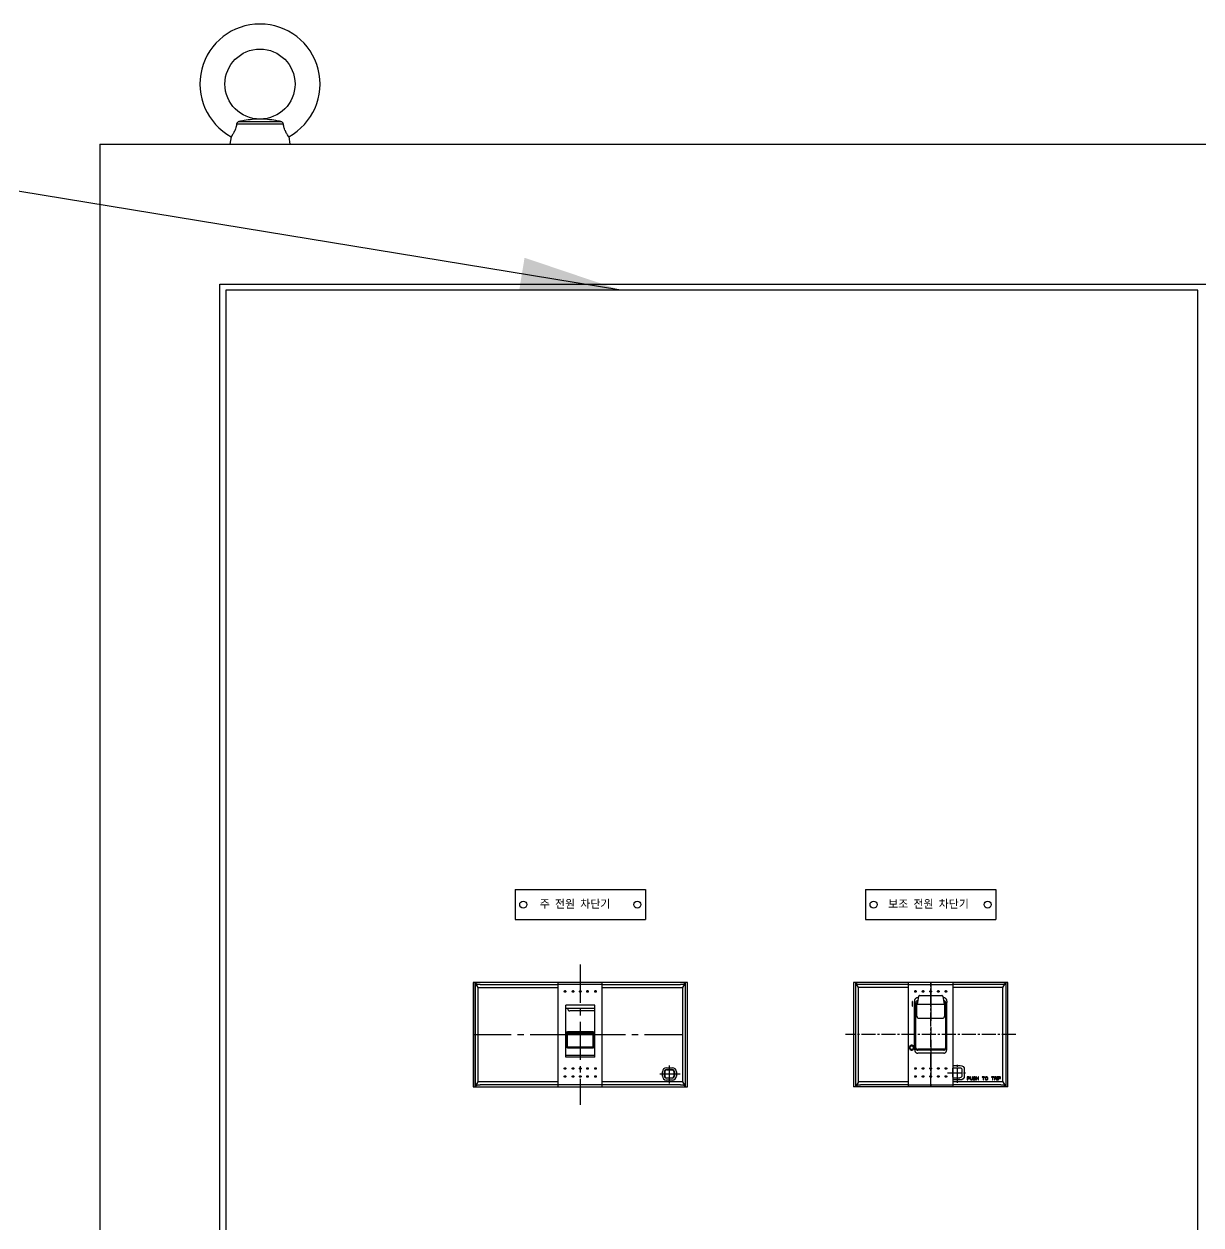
# Model space of a CAD drawing. Header units: millimetres. Extents: x 0 to 37514, y 0 to 8910.
# Drawn here: x 20018 to 20606, y 3319 to 3919 of the extents above; entities that cross this region are included whole.
import ezdxf

# ---------------------------------------------------------------- set-up
doc = ezdxf.new("R2010")
doc.units = ezdxf.units.MM
doc.linetypes.add('CENTER1', pattern=[10, 7, -1, 1, -1])
doc.linetypes.add('CENTER2', pattern=[28.575, 19.05, -3.175, 3.175, -3.175])
doc.styles.add('HAN', font='')
doc.styles.get("Standard").update_dxf_attribs({"font": 'ISOCP.SHX', "bigfont": 'WHGTXT.SHX'})
doc.styles.get('HAN').set_extended_font_data('GulimChe')
doc.dimstyles.new('PS-20', dxfattribs={"dimscale": 20, "dimtxt": 3.2, "dimasz": 2.5, "dimexe": 2, "dimexo": 2.5, "dimgap": 2, "dimtad": 1, "dimtoh": 1, "dimrnd": 0.05, "dimzin": 12, "dimdsep": 46, "dimtxsty": 'Standard', "dimcen": 0, "dimclrt": 2, "dimazin": 3, "dimtfac": 1, "dimtofl": 0, "dimtmove": 0, "dimatfit": 3, "dimfxl": 0, "dimtolj": 1, "dimtzin": 0, "dimarcsym": 0})

# ---------------------------------------------------------------- blocks, each defined once
blk = doc.blocks.new('*D199')
at = {"color": 0, "lineweight": -2}
for p, q in [((20006.11, 3859), (19957.08, 3859)), ((19997.08, 1799), (19997.08, 3809)), ((20006.11, 1749), (19957.08, 1749))]:
    blk.add_line(p, q, dxfattribs=at)
at = {"color": 0}
for points in [[(19988.75, 3809), (20005.41, 3809), (19997.08, 3859)], [(19988.75, 1799), (20005.41, 1799), (19997.08, 1749)]]:
    blk.add_solid(points, dxfattribs=at)
at = {"layer": 'Defpoints', "color": 0}
for p in [(19997.08, 3859), (20056.11, 3859), (20056.11, 1749)]:
    blk.add_point(p, dxfattribs=at)
at = {"color": 2, "insert": (19925.07, 2801.84), "char_height": 64, "attachment_point": 5, "rotation": 90}
blk.add_mtext('\\A1;2110', dxfattribs=at)
blk = doc.blocks.new('A$C0CA22251')
at = {"color": 3}
for p, q in [((-37.5, 26), (-37.5, -26)), ((-36, 23.5), (-37.43, 25.72)), ((-35, 25), (-11, 25)), ((-11, 26), (-11, -26)), ((11, 25), (-11, 25)), ((11, -26), (11, 26)), ((11, 25), (35, 25)), ((36, 23.5), (37.43, 25.72)), ((37.5, 26), (37.5, -26)), ((-36, 23.5), (-11, 23.5)), ((-36, -23.5), (-36, 23.5)), ((-6.04, 19.14), (-6.78, 15.28)), ((-6.5, 18.6), (-6.15, 18.6)), ((5.54, 19.57), (-5.54, 19.57)), ((6.04, 19.14), (6.78, 15.28)), ((6.15, 18.6), (6.5, 18.6)), ((11, 23.5), (36, 23.5)), ((36, -23.5), (36, 23.5)), ((-8, -6.79), (-8, 16.07)), ((-7.5, -6.71), (-7.5, 15.93)), ((6.78, 15.28), (-6.85, 15.31)), ((-6.5, 16.96), (-6.46, 16.96)), ((6.46, 16.96), (6.5, 16.96)), ((7.5, 15.93), (7.5, -6.71)), ((8, -6.79), (8, 16.07)), ((9, 16.6), (9.3, 16.6)), ((9, 14.2), (9, 16.6)), ((9.3, 14.2), (9, 14.2)), ((9.3, 16.6), (9.3, 14.2)), ((6.38, 8.24), (-6.38, 8.24)), ((8.5, -6.12), (8.55, -5.86)), ((8.55, -5.86), (8.65, -5.66)), ((8.65, -5.66), (8.85, -5.45)), ((8.85, -5.91), (8.8, -6.12)), ((8.85, -5.45), (9.05, -5.35)), ((8.95, -5.76), (8.85, -5.91)), ((9.1, -5.66), (8.95, -5.76)), ((9.05, -5.35), (9.3, -5.3)), ((9.3, -5.61), (9.1, -5.66)), ((9.3, -5.3), (9.7, -5.3)), ((9.7, -5.61), (9.3, -5.61)), ((9.7, -5.3), (9.95, -5.35)), ((9.9, -5.66), (9.7, -5.61)), ((10.05, -5.76), (9.9, -5.66)), ((9.95, -5.35), (10.15, -5.45)), ((10.15, -5.91), (10.05, -5.76)), ((10.15, -5.45), (10.35, -5.66)), ((10.2, -6.12), (10.15, -5.91)), ((10.35, -5.66), (10.45, -5.86)), ((10.45, -5.86), (10.5, -6.12)), ((-6.5, -7.32), (6.5, -7.32)), ((-6.5, -7.72), (6.5, -7.72)), ((-6.5, -9.3), (6.5, -9.3)), ((8.5, -6.88), (8.5, -6.12)), ((8.55, -7.14), (8.5, -6.88)), ((8.65, -7.34), (8.55, -7.14)), ((8.85, -7.55), (8.65, -7.34)), ((8.8, -6.12), (8.8, -6.88)), ((8.8, -6.88), (8.85, -7.09)), ((8.85, -7.09), (8.95, -7.24)), ((9.05, -7.65), (8.85, -7.55)), ((8.95, -7.24), (9.1, -7.34)), ((9.3, -7.7), (9.05, -7.65)), ((9.1, -7.34), (9.3, -7.39)), ((9.3, -7.39), (9.7, -7.39)), ((9.7, -7.7), (9.3, -7.7)), ((9.7, -7.39), (9.9, -7.34)), ((9.95, -7.65), (9.7, -7.7)), ((9.9, -7.34), (10.05, -7.24)), ((10.15, -7.55), (9.95, -7.65)), ((10.05, -7.24), (10.15, -7.09)), ((10.15, -7.09), (10.2, -6.88)), ((10.35, -7.34), (10.15, -7.55)), ((10.2, -6.88), (10.2, -6.12)), ((10.45, -7.14), (10.35, -7.34)), ((10.5, -6.88), (10.45, -7.14)), ((10.5, -6.12), (10.5, -6.88)), ((-16.8, -17.35), (-16.8, -20.65)), ((-15.6, -17.5), (-15.6, -20.5)), ((-11, -15.35), (-14.8, -15.35)), ((-11.4, -16.5), (-14.6, -16.5)), ((-11.1, -21.2), (-11.1, -16.8)), ((-36, -23.5), (-37.43, -25.72)), ((-36, -23.5), (-11, -23.5)), ((-34.93, -21.46), (-34.9, -21.36)), ((-34.93, -21.59), (-34.93, -21.46)), ((-34.9, -21.69), (-34.93, -21.59)), ((-34.9, -21.36), (-34.8, -21.23)), ((-34.8, -21.83), (-34.9, -21.69)), ((-34.8, -21.23), (-34.67, -21.13)), ((-34.67, -21.92), (-34.8, -21.83)), ((-34.7, -21.36), (-34.74, -21.46)), ((-34.74, -21.46), (-34.74, -21.56)), ((-34.74, -21.56), (-34.7, -21.66)), ((-34.64, -21.3), (-34.7, -21.36)), ((-34.7, -21.66), (-34.64, -21.73)), ((-34.67, -21.13), (-34.51, -21.1)), ((-34.51, -21.96), (-34.67, -21.92)), ((-34.54, -21.26), (-34.64, -21.3)), ((-34.64, -21.73), (-34.54, -21.76)), ((-33.93, -21.26), (-34.54, -21.26)), ((-34.54, -21.76), (-33.93, -21.76)), ((-34.51, -21.1), (-33.74, -21.1)), ((-33.93, -21.96), (-34.51, -21.96)), ((-33.93, -21.76), (-33.93, -21.26)), ((-33.93, -22.65), (-33.93, -21.96)), ((-33.74, -22.65), (-33.93, -22.65)), ((-33.74, -21.1), (-33.74, -22.65)), ((-33.48, -21.1), (-33.28, -21.1)), ((-33.48, -22.65), (-33.48, -21.1)), ((-33.28, -22.65), (-33.48, -22.65)), ((-33.28, -21.1), (-33.28, -22.65)), ((-33.03, -22.65), (-32.73, -21.89)), ((-32.8, -22.65), (-33.03, -22.65)), ((-32.99, -21.46), (-32.96, -21.36)), ((-32.99, -21.59), (-32.99, -21.46)), ((-32.96, -21.69), (-32.99, -21.59)), ((-32.96, -21.36), (-32.86, -21.23)), ((-32.86, -21.83), (-32.96, -21.69)), ((-32.86, -21.23), (-32.73, -21.13)), ((-32.73, -21.89), (-32.86, -21.83)), ((-32.77, -21.36), (-32.8, -21.46)), ((-32.8, -21.46), (-32.8, -21.56)), ((-32.8, -21.56), (-32.77, -21.66)), ((-32.54, -21.96), (-32.8, -22.65)), ((-32.7, -21.3), (-32.77, -21.36)), ((-32.77, -21.66), (-32.7, -21.73)), ((-32.73, -21.13), (-32.57, -21.1)), ((-32.61, -21.26), (-32.7, -21.3)), ((-32.7, -21.73), (-32.61, -21.76)), ((-31.99, -21.26), (-32.61, -21.26)), ((-32.61, -21.76), (-31.99, -21.76)), ((-32.57, -21.1), (-31.8, -21.1)), ((-31.99, -21.96), (-32.54, -21.96)), ((-31.99, -21.76), (-31.99, -21.26)), ((-31.99, -22.65), (-31.99, -21.96)), ((-31.8, -22.65), (-31.99, -22.65)), ((-31.8, -21.1), (-31.8, -22.65)), ((-31.54, -21.1), (-30.31, -21.1)), ((-31.54, -21.26), (-31.54, -21.1)), ((-31.02, -21.26), (-31.54, -21.26)), ((-31.02, -22.65), (-31.02, -21.26)), ((-30.83, -22.65), (-31.02, -22.65)), ((-30.31, -21.26), (-30.83, -21.26)), ((-30.83, -21.26), (-30.83, -22.65)), ((-30.31, -21.1), (-30.31, -21.26)), ((-28.5, -21.63), (-28.47, -21.46)), ((-28.5, -22.12), (-28.5, -21.63)), ((-28.47, -22.29), (-28.5, -22.12)), ((-28.47, -21.46), (-28.41, -21.33)), ((-28.41, -22.42), (-28.47, -22.29)), ((-28.41, -21.33), (-28.28, -21.2)), ((-28.28, -22.55), (-28.41, -22.42)), ((-28.28, -21.5), (-28.31, -21.63)), ((-28.31, -21.63), (-28.31, -22.12)), ((-28.31, -22.12), (-28.28, -22.25)), ((-28.28, -21.2), (-28.15, -21.13)), ((-28.21, -21.4), (-28.28, -21.5)), ((-28.28, -22.25), (-28.21, -22.35)), ((-28.15, -22.62), (-28.28, -22.55)), ((-28.12, -21.33), (-28.21, -21.4)), ((-28.21, -22.35), (-28.12, -22.42)), ((-28.15, -21.13), (-27.99, -21.1)), ((-27.99, -22.65), (-28.15, -22.62)), ((-27.99, -21.3), (-28.12, -21.33)), ((-28.12, -22.42), (-27.99, -22.45)), ((-27.99, -21.1), (-27.73, -21.1)), ((-27.73, -21.3), (-27.99, -21.3)), ((-27.99, -22.45), (-27.73, -22.45)), ((-27.73, -22.65), (-27.99, -22.65)), ((-27.73, -21.1), (-27.57, -21.13)), ((-27.6, -21.33), (-27.73, -21.3)), ((-27.73, -22.45), (-27.6, -22.42)), ((-27.57, -22.62), (-27.73, -22.65)), ((-27.5, -21.4), (-27.6, -21.33)), ((-27.6, -22.42), (-27.5, -22.35)), ((-27.57, -21.13), (-27.44, -21.2)), ((-27.44, -22.55), (-27.57, -22.62)), ((-27.44, -21.5), (-27.5, -21.4)), ((-27.5, -22.35), (-27.44, -22.25)), ((-27.44, -21.2), (-27.31, -21.33)), ((-27.41, -21.63), (-27.44, -21.5)), ((-27.44, -22.25), (-27.41, -22.12)), ((-27.31, -22.42), (-27.44, -22.55)), ((-27.41, -22.12), (-27.41, -21.63)), ((-27.31, -21.33), (-27.24, -21.46)), ((-27.24, -22.29), (-27.31, -22.42)), ((-27.24, -21.46), (-27.21, -21.63)), ((-27.21, -22.12), (-27.24, -22.29)), ((-27.21, -21.63), (-27.21, -22.12)), ((-26.95, -21.1), (-25.73, -21.1)), ((-26.95, -21.26), (-26.95, -21.1)), ((-26.44, -21.26), (-26.95, -21.26)), ((-26.44, -22.65), (-26.44, -21.26)), ((-26.24, -22.65), (-26.44, -22.65)), ((-25.73, -21.26), (-26.24, -21.26)), ((-26.24, -21.26), (-26.24, -22.65)), ((-25.73, -21.1), (-25.73, -21.26)), ((-23.92, -21.1), (-23.73, -21.1)), ((-23.92, -22.65), (-23.92, -21.1)), ((-23.73, -22.65), (-23.92, -22.65)), ((-23.73, -21.1), (-23.73, -21.73)), ((-23.73, -21.73), (-22.82, -21.73)), ((-22.82, -21.92), (-23.73, -21.92)), ((-23.73, -21.92), (-23.73, -22.65)), ((-22.82, -21.1), (-22.63, -21.1)), ((-22.82, -21.73), (-22.82, -21.1)), ((-22.82, -22.65), (-22.82, -21.92)), ((-22.63, -22.65), (-22.82, -22.65)), ((-22.63, -21.1), (-22.63, -22.65)), ((-22.37, -22.12), (-22.3, -21.99)), ((-22.37, -22.29), (-22.37, -22.12)), ((-22.3, -22.42), (-22.37, -22.29)), ((-22.3, -21.99), (-22.18, -21.86)), ((-22.18, -22.55), (-22.3, -22.42)), ((-22.27, -21.46), (-22.24, -21.36)), ((-22.08, -21.46), (-22.27, -21.46)), ((-22.24, -21.36), (-22.14, -21.23)), ((-22.18, -21.86), (-22.05, -21.79)), ((-22.11, -22.06), (-22.18, -22.16)), ((-22.18, -22.16), (-22.18, -22.25)), ((-22.18, -22.25), (-22.11, -22.35)), ((-22.05, -22.62), (-22.18, -22.55)), ((-22.14, -21.23), (-22.01, -21.13)), ((-22.01, -21.99), (-22.11, -22.06)), ((-22.11, -22.35), (-22.01, -22.42)), ((-22.05, -21.4), (-22.08, -21.46)), ((-21.98, -21.33), (-22.05, -21.4)), ((-22.05, -21.79), (-21.88, -21.76)), ((-21.88, -22.65), (-22.05, -22.62)), ((-22.01, -21.13), (-21.85, -21.1)), ((-21.88, -21.96), (-22.01, -21.99)), ((-22.01, -22.42), (-21.88, -22.45)), ((-21.88, -21.3), (-21.98, -21.33)), ((-21.69, -21.3), (-21.88, -21.3)), ((-21.88, -21.76), (-21.69, -21.76)), ((-21.69, -21.96), (-21.88, -21.96)), ((-21.88, -22.45), (-21.63, -22.45)), ((-21.63, -22.65), (-21.88, -22.65)), ((-21.85, -21.1), (-21.69, -21.1)), ((-21.69, -21.1), (-21.56, -21.13)), ((-21.59, -21.33), (-21.69, -21.3)), ((-21.69, -21.76), (-21.59, -21.73)), ((-21.56, -21.92), (-21.69, -21.96)), ((-21.63, -22.45), (-21.5, -22.42)), ((-21.46, -22.62), (-21.63, -22.65)), ((-21.5, -21.4), (-21.59, -21.33)), ((-21.59, -21.73), (-21.5, -21.66)), ((-21.56, -21.13), (-21.43, -21.2)), ((-21.43, -21.86), (-21.56, -21.92)), ((-21.46, -21.5), (-21.5, -21.4)), ((-21.5, -21.66), (-21.46, -21.56)), ((-21.5, -22.42), (-21.4, -22.32)), ((-21.46, -21.56), (-21.46, -21.5)), ((-21.3, -22.52), (-21.46, -22.62)), ((-21.43, -21.2), (-21.3, -21.33)), ((-21.3, -21.73), (-21.43, -21.86)), ((-21.4, -22.32), (-21.37, -22.22)), ((-21.37, -22.22), (-21.17, -22.22)), ((-21.3, -21.33), (-21.27, -21.46)), ((-21.27, -21.59), (-21.3, -21.73)), ((-21.21, -22.35), (-21.3, -22.52)), ((-21.27, -21.46), (-21.27, -21.59)), ((-21.17, -22.22), (-21.21, -22.35)), ((-20.92, -22.12), (-20.92, -21.1)), ((-20.92, -21.1), (-20.72, -21.1)), ((-20.88, -22.29), (-20.92, -22.12)), ((-20.82, -22.42), (-20.88, -22.29)), ((-20.69, -22.55), (-20.82, -22.42)), ((-20.72, -21.1), (-20.72, -22.12)), ((-20.72, -22.12), (-20.69, -22.25)), ((-20.69, -22.25), (-20.62, -22.35)), ((-20.56, -22.62), (-20.69, -22.55)), ((-20.62, -22.35), (-20.53, -22.42)), ((-20.4, -22.65), (-20.56, -22.62)), ((-20.53, -22.42), (-20.4, -22.45)), ((-20.4, -22.45), (-20.27, -22.45)), ((-20.27, -22.65), (-20.4, -22.65)), ((-20.27, -22.45), (-20.14, -22.42)), ((-20.11, -22.62), (-20.27, -22.65)), ((-20.14, -22.42), (-20.04, -22.35)), ((-19.98, -22.55), (-20.11, -22.62)), ((-20.04, -22.35), (-19.98, -22.25)), ((-19.98, -22.25), (-19.95, -22.12)), ((-19.85, -22.42), (-19.98, -22.55)), ((-19.95, -22.12), (-19.95, -21.1)), ((-19.95, -21.1), (-19.75, -21.1)), ((-19.79, -22.29), (-19.85, -22.42)), ((-19.75, -22.12), (-19.79, -22.29)), ((-19.75, -21.1), (-19.75, -22.12)), ((-19.49, -21.46), (-19.46, -21.36)), ((-19.49, -21.59), (-19.49, -21.46)), ((-19.46, -21.69), (-19.49, -21.59)), ((-19.46, -21.36), (-19.37, -21.23)), ((-19.37, -21.83), (-19.46, -21.69)), ((-19.37, -21.23), (-19.24, -21.13)), ((-19.24, -21.92), (-19.37, -21.83)), ((-19.27, -21.36), (-19.3, -21.46)), ((-19.3, -21.46), (-19.3, -21.56)), ((-19.3, -21.56), (-19.27, -21.66)), ((-19.2, -21.3), (-19.27, -21.36)), ((-19.27, -21.66), (-19.2, -21.73)), ((-19.24, -21.13), (-19.07, -21.1)), ((-19.07, -21.96), (-19.24, -21.92)), ((-19.11, -21.26), (-19.2, -21.3)), ((-19.2, -21.73), (-19.11, -21.76)), ((-18.49, -21.26), (-19.11, -21.26)), ((-19.11, -21.76), (-18.49, -21.76)), ((-19.07, -21.1), (-18.3, -21.1)), ((-18.49, -21.96), (-19.07, -21.96)), ((-18.49, -21.76), (-18.49, -21.26)), ((-18.49, -22.65), (-18.49, -21.96)), ((-18.3, -22.65), (-18.49, -22.65)), ((-18.3, -21.1), (-18.3, -22.65)), ((-14.8, -22.65), (-11, -22.65)), ((-11.4, -21.5), (-14.6, -21.5)), ((11.2, -23.5), (36, -23.5)), ((36, -23.5), (37.43, -25.72)), ((-35, -25), (-11, -25)), ((11, -25), (-11, -25)), ((11.2, -25), (35, -25))]:
    blk.add_line(p, q, dxfattribs=at)
at = {"color": 1, "linetype": 'CENTER1'}
for p, q in [((0, -26), (0, 26)), ((-42.5, 0), (42.5, 0)), ((-13.35, -24), (-13.35, -14)), ((-8.35, -19), (-18.35, -19))]:
    blk.add_line(p, q, dxfattribs=at)
at = {"color": 1, "linetype": 'CENTER2'}
blk.add_line((0, 26), (0, -26), dxfattribs=at)
at = {"color": 3}
for points in [[(-6.04, 19.14), (-6.04, 19.16), (-6.03, 19.18), (-6.03, 19.21), (-6.02, 19.24), (-6, 19.27), (-5.99, 19.3), (-5.97, 19.33), (-5.95, 19.36), (-5.93, 19.39), (-5.9, 19.42), (-5.87, 19.44), (-5.84, 19.47), (-5.81, 19.49), (-5.77, 19.51), (-5.74, 19.53), (-5.7, 19.54), (-5.65, 19.56), (-5.61, 19.56), (-5.57, 19.57), (-5.54, 19.57)], [(5.54, 19.57), (5.58, 19.57), (5.62, 19.56), (5.66, 19.55), (5.7, 19.54), (5.73, 19.53), (5.77, 19.52), (5.8, 19.5), (5.83, 19.48), (5.86, 19.46), (5.89, 19.43), (5.91, 19.41), (5.93, 19.38), (5.95, 19.36), (5.97, 19.33), (5.99, 19.3), (6, 19.28), (6.01, 19.25), (6.02, 19.22), (6.03, 19.2), (6.03, 19.18), (6.04, 19.16), (6.04, 19.14)]]:
    blk.add_lwpolyline(points, dxfattribs=at)
for centre, radius, start, end in [((-14.8, -17.35), 2, 90, 180), ((-14.6, -17.5), 1, 90, 180), ((-11.4, -16.8), 0.3, 0, 90), ((-14.8, -20.65), 2, 180, 270), ((-14.6, -20.5), 1, 180, 270), ((-11.4, -21.2), 0.3, 270, 0)]:
    blk.add_arc(centre, radius, start, end, dxfattribs=at)
for points, start_tangent, end_tangent in [([(-37.43, 25.72), (-37.23, 25.52), (-36.93, 25.34), (-36.53, 25.2), (-36.06, 25.09), (-35.53, 25.02), (-35, 25)], (0.542005, -0.840375), (1, 0)), ([(35, 25), (35.53, 25.02), (36.06, 25.09), (36.53, 25.2), (36.93, 25.34), (37.23, 25.52), (37.43, 25.72)], (1, 0), (0.542005, 0.840375)), ([(-7.6, 22), (-7.77, 21.96), (-7.91, 21.85), (-7.99, 21.69), (-7.99, 21.51), (-7.91, 21.35), (-7.77, 21.24), (-7.6, 21.2)], (-1, 0), (1, 0)), ([(-6.5, 18.6), (-6.86, 18.54), (-7.17, 18.39), (-7.43, 18.18), (-7.63, 17.94), (-7.78, 17.67), (-7.88, 17.39), (-7.95, 17.12), (-7.98, 16.86), (-8, 16.59), (-8, 16.33), (-8, 16.07)], (-1, 0), (0, -1)), ([(-7.6, 21.2), (-7.43, 21.24), (-7.29, 21.35), (-7.21, 21.51), (-7.21, 21.69), (-7.29, 21.85), (-7.43, 21.96), (-7.6, 22)], (1, 0), (-1, 0)), ([(-3.8, 22), (-3.97, 21.96), (-4.11, 21.85), (-4.19, 21.69), (-4.19, 21.51), (-4.11, 21.35), (-3.97, 21.24), (-3.8, 21.2)], (-1, 0), (1, 0)), ([(-3.8, 21.2), (-3.63, 21.24), (-3.49, 21.35), (-3.41, 21.51), (-3.41, 21.69), (-3.49, 21.85), (-3.63, 21.96), (-3.8, 22)], (1, 0), (-1, 0)), ([(0, 22), (-0.17, 21.96), (-0.31, 21.85), (-0.39, 21.69), (-0.39, 21.51), (-0.31, 21.35), (-0.17, 21.24), (0, 21.2)], (-1, 0), (1, 0)), ([(0, 21.2), (0.17, 21.24), (0.31, 21.35), (0.39, 21.51), (0.39, 21.69), (0.31, 21.85), (0.17, 21.96), (0, 22)], (1, 0), (-1, 0)), ([(3.8, 22), (3.63, 21.96), (3.49, 21.85), (3.41, 21.69), (3.41, 21.51), (3.49, 21.35), (3.63, 21.24), (3.8, 21.2)], (-1, 0), (1, 0)), ([(3.8, 21.2), (3.97, 21.24), (4.11, 21.35), (4.19, 21.51), (4.19, 21.69), (4.11, 21.85), (3.97, 21.96), (3.8, 22)], (1, 0), (-1, 0)), ([(8, 16.07), (8, 16.33), (8, 16.6), (7.98, 16.86), (7.95, 17.13), (7.88, 17.4), (7.78, 17.67), (7.63, 17.93), (7.44, 18.18), (7.18, 18.39), (6.87, 18.54), (6.5, 18.6)], (0, 1), (-1, 0)), ([(7.6, 22), (7.43, 21.96), (7.29, 21.85), (7.21, 21.69), (7.21, 21.51), (7.29, 21.35), (7.43, 21.24), (7.6, 21.2)], (-1, 0), (1, 0)), ([(7.6, 21.2), (7.77, 21.24), (7.91, 21.35), (7.99, 21.51), (7.99, 21.69), (7.91, 21.85), (7.77, 21.96), (7.6, 22)], (1, 0), (-1, 0)), ([(-7.5, 15.93), (-7.5, 15.99), (-7.49, 16.05)], (0, 1), (0.121431, 0.9926)), ([(-7.5, 14.96), (-7.45, 15.25), (-7.31, 15.51), (-7.09, 15.71), (-6.81, 15.84), (-6.66, 15.87)], (0, 1), (0.988486, 0.151312)), ([(-7.49, 16.05), (-7.41, 16.33), (-7.26, 16.59), (-7.04, 16.79), (-6.78, 16.92), (-6.5, 16.96)], (0.121483, 0.992594), (1, -0.000002)), ([(-6.84, 15.43), (-6.85, 15.31)], (-0.112652, -0.993635), (0.005405, -0.999985)), ([(-6.85, 15.31), (-6.84, 13.41), (-6.84, 11.46), (-6.85, 9.49)], (0.005382, -0.999986), (-0.005061, -0.999987)), ([(-6.77, 15.75), (-6.8, 15.65), (-6.84, 15.49), (-6.84, 15.43)], (-0.338319, -0.941031), (-0.112652, -0.993635)), ([(-6.72, 15.86), (-6.75, 15.8), (-6.77, 15.75)], (-0.394621, -0.918844), (-0.338319, -0.941031)), ([(6.5, 16.96), (6.78, 16.92), (7.04, 16.79), (7.26, 16.59), (7.41, 16.34), (7.49, 16.05)], (1, 0), (0.121416, -0.992602)), ([(6.66, 15.87), (6.81, 15.84), (7.09, 15.71), (7.31, 15.51), (7.45, 15.25), (7.5, 14.96)], (0.988486, -0.151312), (0, -1)), ([(6.77, 15.75), (6.72, 15.86)], (-0.335494, 0.942042), (-0.394731, 0.918797)), ([(6.85, 15.31), (6.83, 15.52), (6.77, 15.75)], (0.005405, 0.999985), (-0.335494, 0.942042)), ([(6.85, 9.49), (6.84, 11.46), (6.84, 13.41), (6.85, 15.31)], (-0.005061, 0.999987), (0.005382, 0.999986)), ([(7.49, 16.05), (7.5, 15.99), (7.5, 15.93)], (0.121364, -0.992608), (0, -1)), ([(-6.85, 9.49), (-6.84, 9.29), (-6.8, 9.12), (-6.75, 8.96), (-6.69, 8.82), (-6.62, 8.67), (-6.55, 8.52), (-6.47, 8.38), (-6.38, 8.24)], (-0.005086, -0.999987), (0.508293, -0.861184)), ([(6.38, 8.24), (6.47, 8.39), (6.55, 8.53), (6.63, 8.68), (6.7, 8.83), (6.76, 8.98), (6.81, 9.15), (6.84, 9.31), (6.85, 9.49)], (0.508289, 0.861186), (-0.005086, 0.999987)), ([(-6.5, -9.3), (-6.91, -9.23), (-7.25, -9.06), (-7.52, -8.82), (-7.72, -8.55), (-7.86, -8.25), (-7.95, -7.95), (-7.99, -7.66), (-8.01, -7.37), (-8, -7.08), (-8, -6.79)], (-1, 0), (0, 1)), ([(-7.5, -6.8), (-7.5, -6.75), (-7.5, -6.71)], (-0.090138, 0.995929), (0, 1)), ([(-6.5, -7.72), (-6.79, -7.68), (-7.06, -7.55), (-7.28, -7.34), (-7.43, -7.08), (-7.5, -6.8)], (-1, 0), (-0.090134, 0.99593)), ([(-6.5, -7.32), (-6.81, -7.28), (-7.09, -7.14), (-7.31, -6.93), (-7.45, -6.66), (-7.49, -6.46)], (-1, 0), (-0.108531, 0.994093)), ([(8, -6.79), (8, -7.08), (8.01, -7.36), (7.99, -7.65), (7.95, -7.95), (7.86, -8.24), (7.72, -8.54), (7.52, -8.82), (7.25, -9.06), (6.91, -9.23), (6.5, -9.3)], (0, -1), (-1, 0)), ([(7.5, -6.8), (7.43, -7.08), (7.28, -7.34), (7.06, -7.55), (6.79, -7.68), (6.5, -7.72)], (-0.090129, -0.99593), (-1, 0)), ([(7.37, -6.84), (7.31, -6.93), (7.09, -7.14), (6.81, -7.28), (6.5, -7.32)], (-0.514025, -0.857775), (-1, 0)), ([(7.5, -6.35), (7.45, -6.66), (7.37, -6.84)], (0, -1), (-0.514025, -0.857775)), ([(7.5, -6.71), (7.5, -6.75), (7.5, -6.8)], (0, -1), (-0.090134, -0.99593)), ([(-7.6, -16.5), (-7.77, -16.54), (-7.91, -16.65), (-7.99, -16.81), (-7.99, -16.99), (-7.91, -17.15), (-7.77, -17.26), (-7.6, -17.3)], (-1, 0), (1, 0)), ([(-7.6, -17.3), (-7.43, -17.26), (-7.29, -17.15), (-7.21, -16.99), (-7.21, -16.81), (-7.29, -16.65), (-7.43, -16.54), (-7.6, -16.5)], (1, 0), (-1, 0)), ([(-3.8, -16.5), (-3.97, -16.54), (-4.11, -16.65), (-4.19, -16.81), (-4.19, -16.99), (-4.11, -17.15), (-3.97, -17.26), (-3.8, -17.3)], (-1, 0), (1, 0)), ([(-3.8, -17.3), (-3.63, -17.26), (-3.49, -17.15), (-3.41, -16.99), (-3.41, -16.81), (-3.49, -16.65), (-3.63, -16.54), (-3.8, -16.5)], (1, 0), (-1, 0)), ([(0, -16.5), (-0.17, -16.54), (-0.31, -16.65), (-0.39, -16.81), (-0.39, -16.99), (-0.31, -17.15), (-0.17, -17.26), (0, -17.3)], (-1, 0), (1, 0)), ([(0, -17.3), (0.17, -17.26), (0.31, -17.15), (0.39, -16.99), (0.39, -16.81), (0.31, -16.65), (0.17, -16.54), (0, -16.5)], (1, 0), (-1, 0)), ([(3.8, -16.5), (3.63, -16.54), (3.49, -16.65), (3.41, -16.81), (3.41, -16.99), (3.49, -17.15), (3.63, -17.26), (3.8, -17.3)], (-1, 0), (1, 0)), ([(3.8, -17.3), (3.97, -17.26), (4.11, -17.15), (4.19, -16.99), (4.19, -16.81), (4.11, -16.65), (3.97, -16.54), (3.8, -16.5)], (1, 0), (-1, 0)), ([(7.6, -16.5), (7.43, -16.54), (7.29, -16.65), (7.21, -16.81), (7.21, -16.99), (7.29, -17.15), (7.43, -17.26), (7.6, -17.3)], (-1, 0), (1, 0)), ([(7.6, -17.3), (7.77, -17.26), (7.91, -17.15), (7.99, -16.99), (7.99, -16.81), (7.91, -16.65), (7.77, -16.54), (7.6, -16.5)], (1, 0), (-1, 0)), ([(-7.6, -20.5), (-7.77, -20.54), (-7.91, -20.65), (-7.99, -20.81), (-7.99, -20.99), (-7.91, -21.15), (-7.77, -21.26), (-7.6, -21.3)], (-1, 0), (1, 0)), ([(-7.6, -21.3), (-7.43, -21.26), (-7.29, -21.15), (-7.21, -20.99), (-7.21, -20.81), (-7.29, -20.65), (-7.43, -20.54), (-7.6, -20.5)], (1, 0), (-1, 0)), ([(-3.8, -20.5), (-3.97, -20.54), (-4.11, -20.65), (-4.19, -20.81), (-4.19, -20.99), (-4.11, -21.15), (-3.97, -21.26), (-3.8, -21.3)], (-1, 0), (1, 0)), ([(-3.8, -21.3), (-3.63, -21.26), (-3.49, -21.15), (-3.41, -20.99), (-3.41, -20.81), (-3.49, -20.65), (-3.63, -20.54), (-3.8, -20.5)], (1, 0), (-1, 0)), ([(0, -20.5), (-0.17, -20.54), (-0.31, -20.65), (-0.39, -20.81), (-0.39, -20.99), (-0.31, -21.15), (-0.17, -21.26), (0, -21.3)], (-1, 0), (1, 0)), ([(0, -21.3), (0.17, -21.26), (0.31, -21.15), (0.39, -20.99), (0.39, -20.81), (0.31, -20.65), (0.17, -20.54), (0, -20.5)], (1, 0), (-1, 0)), ([(3.8, -20.5), (3.63, -20.54), (3.49, -20.65), (3.41, -20.81), (3.41, -20.99), (3.49, -21.15), (3.63, -21.26), (3.8, -21.3)], (-1, 0), (1, 0)), ([(3.8, -21.3), (3.97, -21.26), (4.11, -21.15), (4.19, -20.99), (4.19, -20.81), (4.11, -20.65), (3.97, -20.54), (3.8, -20.5)], (1, 0), (-1, 0)), ([(7.6, -20.5), (7.43, -20.54), (7.29, -20.65), (7.21, -20.81), (7.21, -20.99), (7.29, -21.15), (7.43, -21.26), (7.6, -21.3)], (-1, 0), (1, 0)), ([(7.6, -21.3), (7.77, -21.26), (7.91, -21.15), (7.99, -20.99), (7.99, -20.81), (7.91, -20.65), (7.77, -20.54), (7.6, -20.5)], (1, 0), (-1, 0)), ([(-35, -25), (-35.53, -25.02), (-36.06, -25.09), (-36.53, -25.2), (-36.93, -25.34), (-37.23, -25.52), (-37.43, -25.72)], (-1, 0), (-0.542005, -0.840375)), ([(37.43, -25.72), (37.23, -25.52), (36.93, -25.34), (36.53, -25.2), (36.06, -25.09), (35.53, -25.02), (35, -25)], (-0.542005, 0.840375), (-1, 0))]:
    blk.add_spline(points, degree=3, dxfattribs=dict(at, start_tangent=start_tangent, end_tangent=end_tangent))
blk = doc.blocks.new('etmnrbfdsaz')
for p, q in [((66264.99, -44675.64, 0), (66329.99, -44675.64, 0)), ((66264.99, -44675.64, 0), (66264.99, -44690.64, 0)), ((66329.99, -44675.64, 0), (66329.99, -44690.64, 0)), ((66264.99, -44690.64, 0), (66329.99, -44690.64, 0))]:
    blk.add_line(p, q)
at = {"ltscale": 10}
for centre in [(66268.99, -44683.14, 0), (66325.99, -44683.14, 0)]:
    blk.add_circle(centre, 1.75, dxfattribs=at)
at = {"color": 3, "style": 'HAN'}
blk.add_text('주 전원 차단기', height=4, dxfattribs=at).set_placement((66277.25, -44684.8, 0))
blk = doc.blocks.new('4TBY')
for p, q in [((2021.43, 3396.41), (2086.43, 3396.41)), ((2021.43, 3396.41), (2021.43, 3381.41)), ((2086.43, 3396.41), (2086.43, 3381.41)), ((2021.43, 3381.41), (2086.43, 3381.41))]:
    blk.add_line(p, q)
for centre in [(2025.43, 3388.91), (2082.43, 3388.91)]:
    blk.add_circle(centre, 1.75)
at = {"color": 3, "style": 'HAN'}
blk.add_text('보조 전원 차단기', height=4, dxfattribs=at).set_placement((2032.73, 3387.24))
blk = doc.blocks.new('A$C1D9B1766')
at = {"color": 3}
for p, q in [((-1358.31, 2109.95), (-1381.69, 2109.95)), ((-1380.49, 2111.24), (-1359.51, 2111.24)), ((-1384.36, 2103.66), (-1385, 2100)), ((-1355.64, 2103.66), (-1355, 2100)), ((-1450, 2100), (-1450, 0)), ((-1450, 2100), (-150, 2100)), ((-1390, 70), (-1390, 2030)), ((-1390, 2030), (-210, 2030)), ((-901.5, 2027), (-1387, 2027)), ((-1387, 2027), (-1387, 73)), ((-901.5, 73), (-901.5, 2027)), ((-1262.5, 1629), (-1262.5, 1681)), ((-1262.43, 1629.29), (-1262.43, 1680.71)), ((-1261, 1678.5), (-1262.43, 1680.71)), ((-1221, 1629), (-1221, 1681)), ((-1199, 1629), (-1199, 1681)), ((-1157.57, 1680.71), (-1159, 1678.5)), ((-1157.57, 1680.71), (-1157.57, 1629.29)), ((-1157.5, 1629), (-1157.5, 1681)), ((-1073.5, 1681), (-1073.5, 1629)), ((-996.5, 1681), (-1073.5, 1681)), ((-996.5, 1629), (-996.5, 1681)), ((-1261, 1631.5), (-1261, 1678.5)), ((-1261, 1678.5), (-1221.2, 1678.5)), ((-1260, 1680), (-1221.2, 1680)), ((-1199, 1680), (-1221, 1680)), ((-1198.8, 1680), (-1160, 1680)), ((-1198.8, 1678.5), (-1159, 1678.5)), ((-1159, 1678.5), (-1159, 1631.5)), ((-1217.25, 1643.81), (-1217.25, 1669.7)), ((-1202.75, 1669.7), (-1217.25, 1669.7)), ((-1217.25, 1668.28), (-1202.75, 1668.28)), ((-1202.75, 1643.81), (-1202.75, 1669.7)), ((-1217.25, 1668.25), (-1202.75, 1668.25)), ((-1216.3, 1667.89), (-1216.3, 1668.25)), ((-1202.75, 1666.89), (-1215.3, 1666.89)), ((-1216.35, 1648.4), (-1216.35, 1656.47)), ((-1203.65, 1656.47), (-1216.35, 1656.47)), ((-1203.65, 1648.4), (-1203.65, 1656.47)), ((-1216.85, 1648.9), (-1216.85, 1655.46)), ((-1216.85, 1655.11), (-1203.15, 1655.11)), ((-1203.65, 1655.96), (-1216.35, 1655.96)), ((-1216.35, 1655.61), (-1203.65, 1655.61)), ((-1203.15, 1648.9), (-1203.15, 1655.46)), ((-1202.75, 1644.59), (-1217.25, 1644.59)), ((-1202.75, 1644.57), (-1217.25, 1644.57)), ((-1216.85, 1648.9), (-1203.15, 1648.9)), ((-1216.35, 1648.4), (-1203.65, 1648.4)), ((-1202.75, 1643.81), (-1217.25, 1643.81)), ((-1167, 1638.5), (-1164, 1638.5)), ((-1169, 1634.3), (-1169, 1636.5)), ((-1168, 1634.3), (-1168, 1636.5)), ((-1167.85, 1636.55), (-1167.85, 1634.25)), ((-1163.95, 1637.35), (-1167.05, 1637.35)), ((-1167.05, 1633.45), (-1163.95, 1633.45)), ((-1167, 1637.5), (-1164, 1637.5)), ((-1164, 1633.3), (-1167, 1633.3)), ((-1164, 1632.3), (-1167, 1632.3)), ((-1163.15, 1634.25), (-1163.15, 1636.55)), ((-1163, 1636.5), (-1163, 1634.3)), ((-1162, 1636.5), (-1162, 1634.3)), ((-1262.43, 1629.29), (-1261, 1631.5)), ((-1221.2, 1631.5), (-1261, 1631.5)), ((-1221.2, 1630), (-1260, 1630)), ((-1199, 1630), (-1221, 1630)), ((-1159, 1631.5), (-1198.8, 1631.5)), ((-1160, 1630), (-1198.8, 1630)), ((-1159, 1631.5), (-1157.57, 1629.29)), ((-996.5, 1629), (-1073.5, 1629))]:
    blk.add_line(p, q, dxfattribs=at)
at = {"color": 1, "linetype": 'CENTER2'}
for p, q in [((-1210, 1690), (-1210, 1620)), ((-1263.59, 1655), (-1156.41, 1655)), ((-1165.5, 1630.65), (-1165.5, 1639.62)), ((-1170.26, 1635.4), (-1160.11, 1635.4))]:
    blk.add_line(p, q, dxfattribs=at)
at = {"color": 3}
blk.add_lwpolyline([(-1156.5, 1681), (-1263.5, 1681), (-1263.5, 1629), (-1156.5, 1629)], close=True, dxfattribs=at)
blk.add_circle((-1370, 2130), 17.5, dxfattribs=at)
for centre, radius, start, end in [((-1370, 2130), 30, 298.58769, 241.41231), ((-1215.3, 1667.89), 1, 180, 270), ((-1216.35, 1648.9), 0.5, 180, 270), ((-1203.65, 1648.9), 0.5, 270, 0), ((-1167, 1636.5), 2, 90, 180), ((-1164, 1636.5), 2, 0, 90), ((-1167, 1634.3), 2, 180, 270), ((-1167, 1636.5), 1, 90, 180), ((-1167, 1634.3), 1, 180, 270), ((-1167.05, 1636.55), 0.8, 90, 180), ((-1167.05, 1634.25), 0.8, 180, 270), ((-1164, 1636.5), 1, 0, 90), ((-1164, 1634.3), 1, 270, 0), ((-1164, 1634.3), 2, 270, 0), ((-1163.95, 1636.55), 0.8, 0, 90), ((-1163.95, 1634.25), 0.8, 270, 0)]:
    blk.add_arc(centre, radius, start, end, dxfattribs=at)
for points, knots in [([(-1370, 2112.5), (-1371.19, 2112.5), (-1372.49, 2112.44), (-1375.17, 2112.18), (-1376.55, 2111.98), (-1378.67, 2111.61), (-1379.57, 2111.43), (-1380.49, 2111.24)], [0, 0, 0, 0, 0.438896, 0.438896, 0.877793, 0.877793, 1.145199, 1.145199, 1.145199, 1.145199]), ([(-1359.51, 2111.24), (-1360.43, 2111.43), (-1361.33, 2111.61), (-1363.45, 2111.98), (-1364.83, 2112.18), (-1367.51, 2112.44), (-1368.81, 2112.5), (-1370, 2112.5)], [3.824192, 3.824192, 3.824192, 3.824192, 4.091598, 4.091598, 4.530494, 4.530494, 4.96939, 4.96939, 4.96939, 4.96939]), ([(-1381.69, 2109.95), (-1381.81, 2109.16), (-1382, 2108.4), (-1382.49, 2106.99), (-1382.76, 2106.36), (-1383.33, 2105.26), (-1383.6, 2104.8), (-1384.06, 2104.08), (-1384.23, 2103.84), (-1384.34, 2103.68), (-1384.35, 2103.66), (-1384.35, 2103.66)], [0, 0, 0, 0, 0.238999, 0.238999, 0.466929, 0.466929, 0.703409, 0.703409, 0.948288, 0.948288, 1.053917, 1.053917, 1.053917, 1.053917]), ([(-1380.49, 2111.24), (-1380.55, 2111.22), (-1380.6, 2111.21), (-1380.82, 2111.14), (-1380.98, 2111.05), (-1381.24, 2110.85), (-1381.34, 2110.73), (-1381.5, 2110.51), (-1381.55, 2110.4), (-1381.64, 2110.18), (-1381.67, 2110.07), (-1381.69, 2109.95)], [0.2713929, 0.2713929, 0.2713929, 0.2713929, 0.2880812, 0.2880812, 0.3395909, 0.3395909, 0.3839359, 0.3839359, 0.4183335, 0.4183335, 0.4520189, 0.4520189, 0.4520189, 0.4520189]), ([(-1358.31, 2109.95), (-1358.33, 2110.11), (-1358.39, 2110.27), (-1358.53, 2110.56), (-1358.62, 2110.68), (-1358.83, 2110.91), (-1358.96, 2111.01), (-1359.23, 2111.16), (-1359.37, 2111.21), (-1359.51, 2111.24)], [0, 0, 0, 0, 0.050302, 0.050302, 0.0967636, 0.0967636, 0.1466768, 0.1466768, 0.1919853, 0.1919853, 0.1919853, 0.1919853]), ([(-1355.65, 2103.66), (-1355.65, 2103.66), (-1355.67, 2103.7), (-1355.83, 2103.93), (-1356.02, 2104.2), (-1356.51, 2104.99), (-1356.81, 2105.5), (-1357.39, 2106.69), (-1357.66, 2107.36), (-1358.07, 2108.69), (-1358.21, 2109.31), (-1358.31, 2109.95)], [1.053917, 1.053917, 1.053917, 1.053917, 1.19194, 1.19194, 1.435841, 1.435841, 1.680633, 1.680633, 1.91384, 1.91384, 2.107394, 2.107394, 2.107394, 2.107394])]:
    blk.add_open_spline(points, degree=3, knots=knots, dxfattribs=at)
for points, start_tangent, end_tangent in [([(-1260, 1680), (-1260.53, 1680.02), (-1261.05, 1680.09), (-1261.52, 1680.19), (-1261.92, 1680.34), (-1262.23, 1680.52), (-1262.43, 1680.71)], (-1, 0), (-0.550417, 0.83489)), ([(-1157.57, 1680.71), (-1157.77, 1680.52), (-1158.08, 1680.34), (-1158.48, 1680.19), (-1158.95, 1680.09), (-1159.47, 1680.02), (-1160, 1680)], (-0.550417, -0.83489), (-1, 0)), ([(-1218, 1676.6), (-1217.94, 1676.81), (-1217.8, 1676.95), (-1217.6, 1677), (-1217.4, 1676.95), (-1217.26, 1676.81), (-1217.2, 1676.6)], (0, 1), (0, -1)), ([(-1217.2, 1676.6), (-1217.26, 1676.39), (-1217.4, 1676.25), (-1217.6, 1676.2), (-1217.8, 1676.25), (-1217.94, 1676.39), (-1218, 1676.6)], (0, -1), (0, 1)), ([(-1214, 1676.6), (-1213.94, 1676.81), (-1213.8, 1676.95), (-1213.6, 1677), (-1213.4, 1676.95), (-1213.26, 1676.81), (-1213.2, 1676.6)], (0, 1), (0, -1)), ([(-1213.2, 1676.6), (-1213.26, 1676.39), (-1213.4, 1676.25), (-1213.6, 1676.2), (-1213.8, 1676.25), (-1213.94, 1676.39), (-1214, 1676.6)], (0, -1), (0, 1)), ([(-1210.4, 1676.6), (-1210.34, 1676.81), (-1210.2, 1676.95), (-1210, 1677), (-1209.8, 1676.95), (-1209.66, 1676.81), (-1209.6, 1676.6)], (0, 1), (0, -1)), ([(-1209.6, 1676.6), (-1209.66, 1676.39), (-1209.8, 1676.25), (-1210, 1676.2), (-1210.2, 1676.25), (-1210.34, 1676.39), (-1210.4, 1676.6)], (0, -1), (0, 1)), ([(-1206.8, 1676.6), (-1206.74, 1676.81), (-1206.6, 1676.95), (-1206.4, 1677), (-1206.2, 1676.95), (-1206.06, 1676.81), (-1206, 1676.6)], (0, 1), (0, -1)), ([(-1206, 1676.6), (-1206.06, 1676.39), (-1206.2, 1676.25), (-1206.4, 1676.2), (-1206.6, 1676.25), (-1206.74, 1676.39), (-1206.8, 1676.6)], (0, -1), (0, 1)), ([(-1202.8, 1676.6), (-1202.74, 1676.81), (-1202.6, 1676.95), (-1202.4, 1677), (-1202.2, 1676.95), (-1202.06, 1676.81), (-1202, 1676.6)], (0, 1), (0, -1)), ([(-1202, 1676.6), (-1202.06, 1676.39), (-1202.2, 1676.25), (-1202.4, 1676.2), (-1202.6, 1676.25), (-1202.74, 1676.39), (-1202.8, 1676.6)], (0, -1), (0, 1)), ([(-1217.25, 1655.91), (-1217.16, 1656.06), (-1216.94, 1656.28), (-1216.66, 1656.42), (-1216.35, 1656.47)], (0.438936, 0.898518), (1, -0.000115)), ([(-1203.65, 1656.47), (-1203.34, 1656.42), (-1203.06, 1656.28), (-1202.84, 1656.06), (-1202.75, 1655.91)], (1, 0.000156), (0.439028, -0.898473)), ([(-1216.85, 1655.46), (-1216.89, 1655.47), (-1217, 1655.48), (-1217.16, 1655.48), (-1217.25, 1655.48)], (0, 1), (-0.999907, 0.01366)), ([(-1217.25, 1651.68), (-1217.16, 1651.68), (-1217, 1651.66), (-1216.89, 1651.63), (-1216.85, 1651.6)], (0.999463, -0.032765), (0, -1)), ([(-1216.85, 1650.83), (-1216.94, 1650.88), (-1217.16, 1651.1), (-1217.25, 1651.25)], (-0.869264, 0.494349), (-0.438936, 0.898518)), ([(-1216.35, 1655.96), (-1216.51, 1655.93), (-1216.65, 1655.86), (-1216.76, 1655.75), (-1216.83, 1655.61), (-1216.85, 1655.46)], (-1, 0), (0, -1)), ([(-1216.85, 1655.11), (-1216.81, 1655.3), (-1216.7, 1655.46), (-1216.54, 1655.57), (-1216.35, 1655.61)], (0, 1), (1, 0)), ([(-1203.15, 1655.46), (-1203.17, 1655.61), (-1203.24, 1655.75), (-1203.35, 1655.86), (-1203.49, 1655.93), (-1203.65, 1655.96)], (-0.000115, 1), (-1, 0)), ([(-1203.65, 1655.61), (-1203.46, 1655.57), (-1203.3, 1655.46), (-1203.19, 1655.3), (-1203.17, 1655.24)], (1, 0), (0.259333, -0.965788)), ([(-1203.17, 1655.24), (-1203.15, 1655.11)], (0.259333, -0.965788), (0, -1)), ([(-1202.75, 1655.48), (-1202.84, 1655.48), (-1203, 1655.48), (-1203.11, 1655.47), (-1203.15, 1655.46)], (-0.999907, -0.013661), (0, -1)), ([(-1203.15, 1651.6), (-1203.11, 1651.63), (-1203, 1651.66), (-1202.84, 1651.68), (-1202.75, 1651.68)], (0, 1), (0.999463, 0.032766)), ([(-1202.75, 1651.25), (-1202.84, 1651.1), (-1203.06, 1650.88), (-1203.15, 1650.83)], (-0.438868, -0.898551), (-0.869277, -0.494326)), ([(-1218, 1638.1), (-1217.94, 1638.31), (-1217.8, 1638.45), (-1217.6, 1638.5), (-1217.4, 1638.45), (-1217.26, 1638.31), (-1217.2, 1638.1)], (0, 1), (0, -1)), ([(-1214, 1638.1), (-1213.94, 1638.31), (-1213.8, 1638.45), (-1213.6, 1638.5), (-1213.4, 1638.45), (-1213.26, 1638.31), (-1213.2, 1638.1)], (0, 1), (0, -1)), ([(-1210.4, 1638.1), (-1210.34, 1638.31), (-1210.2, 1638.45), (-1210, 1638.5), (-1209.8, 1638.45), (-1209.66, 1638.31), (-1209.6, 1638.1)], (0, 1), (0, -1)), ([(-1206.8, 1638.1), (-1206.74, 1638.31), (-1206.6, 1638.45), (-1206.4, 1638.5), (-1206.2, 1638.45), (-1206.06, 1638.31), (-1206, 1638.1)], (0, 1), (0, -1)), ([(-1202.8, 1638.1), (-1202.74, 1638.31), (-1202.6, 1638.45), (-1202.4, 1638.5), (-1202.2, 1638.45), (-1202.06, 1638.31), (-1202, 1638.1)], (0, 1), (0, -1)), ([(-1217.2, 1638.1), (-1217.26, 1637.89), (-1217.4, 1637.75), (-1217.6, 1637.7), (-1217.8, 1637.75), (-1217.94, 1637.89), (-1218, 1638.1)], (0, -1), (0, 1)), ([(-1218, 1634.1), (-1217.94, 1634.31), (-1217.8, 1634.45), (-1217.6, 1634.5), (-1217.4, 1634.45), (-1217.26, 1634.31), (-1217.2, 1634.1)], (0, 1), (0, -1)), ([(-1217.2, 1634.1), (-1217.26, 1633.89), (-1217.4, 1633.75), (-1217.6, 1633.7), (-1217.8, 1633.75), (-1217.94, 1633.89), (-1218, 1634.1)], (0, -1), (0, 1)), ([(-1213.2, 1638.1), (-1213.26, 1637.89), (-1213.4, 1637.75), (-1213.6, 1637.7), (-1213.8, 1637.75), (-1213.94, 1637.89), (-1214, 1638.1)], (0, -1), (0, 1)), ([(-1214, 1634.1), (-1213.94, 1634.31), (-1213.8, 1634.45), (-1213.6, 1634.5), (-1213.4, 1634.45), (-1213.26, 1634.31), (-1213.2, 1634.1)], (0, 1), (0, -1)), ([(-1213.2, 1634.1), (-1213.26, 1633.89), (-1213.4, 1633.75), (-1213.6, 1633.7), (-1213.8, 1633.75), (-1213.94, 1633.89), (-1214, 1634.1)], (0, -1), (0, 1)), ([(-1209.6, 1638.1), (-1209.66, 1637.89), (-1209.8, 1637.75), (-1210, 1637.7), (-1210.2, 1637.75), (-1210.34, 1637.89), (-1210.4, 1638.1)], (0, -1), (0, 1)), ([(-1210.4, 1634.1), (-1210.34, 1634.31), (-1210.2, 1634.45), (-1210, 1634.5), (-1209.8, 1634.45), (-1209.66, 1634.31), (-1209.6, 1634.1)], (0, 1), (0, -1)), ([(-1209.6, 1634.1), (-1209.66, 1633.89), (-1209.8, 1633.75), (-1210, 1633.7), (-1210.2, 1633.75), (-1210.34, 1633.89), (-1210.4, 1634.1)], (0, -1), (0, 1)), ([(-1206, 1638.1), (-1206.06, 1637.89), (-1206.2, 1637.75), (-1206.4, 1637.7), (-1206.6, 1637.75), (-1206.74, 1637.89), (-1206.8, 1638.1)], (0, -1), (0, 1)), ([(-1206.8, 1634.1), (-1206.74, 1634.31), (-1206.6, 1634.45), (-1206.4, 1634.5), (-1206.2, 1634.45), (-1206.06, 1634.31), (-1206, 1634.1)], (0, 1), (0, -1)), ([(-1206, 1634.1), (-1206.06, 1633.89), (-1206.2, 1633.75), (-1206.4, 1633.7), (-1206.6, 1633.75), (-1206.74, 1633.89), (-1206.8, 1634.1)], (0, -1), (0, 1)), ([(-1202, 1638.1), (-1202.06, 1637.89), (-1202.2, 1637.75), (-1202.4, 1637.7), (-1202.6, 1637.75), (-1202.74, 1637.89), (-1202.8, 1638.1)], (0, -1), (0, 1)), ([(-1202.8, 1634.1), (-1202.74, 1634.31), (-1202.6, 1634.45), (-1202.4, 1634.5), (-1202.2, 1634.45), (-1202.06, 1634.31), (-1202, 1634.1)], (0, 1), (0, -1)), ([(-1202, 1634.1), (-1202.06, 1633.89), (-1202.2, 1633.75), (-1202.4, 1633.7), (-1202.6, 1633.75), (-1202.74, 1633.89), (-1202.8, 1634.1)], (0, -1), (0, 1)), ([(-1262.43, 1629.29), (-1262.23, 1629.48), (-1261.92, 1629.66), (-1261.52, 1629.81), (-1261.05, 1629.91), (-1260.53, 1629.98), (-1260, 1630)], (0.550417, 0.83489), (1, 0)), ([(-1160, 1630), (-1159.47, 1629.98), (-1158.95, 1629.91), (-1158.48, 1629.81), (-1158.08, 1629.66), (-1157.77, 1629.48), (-1157.57, 1629.29)], (1, 0), (0.550417, -0.83489))]:
    blk.add_spline(points, degree=3, dxfattribs=dict(at, start_tangent=start_tangent, end_tangent=end_tangent))
for name, p in [('etmnrbfdsaz', (-67507.51, 46403.14, 0)), ('4TBY', (-3088.96, -1668.91))]:
    blk.add_blockref(name, p)
at = {"xscale": -1}
blk.add_blockref('A$C0CA22251', (-1035, 1655), dxfattribs=at)
blk = doc.blocks.new('A$C44E02981')
blk.add_blockref('A$C1D9B1766', (150, 10))

msp = doc.modelspace()

# ---------------------------------------------------------------- block references
msp.add_blockref('A$C44E02981', (21356.111, 1749.003))

# ---------------------------------------------------------------- dimensions: what is measured, and where the dimension line sits
dim = msp.add_linear_dim(base=(19997.081, 3859.003), p1=(20056.111, 1749.003), p2=(20056.111, 3859.003), angle=90, dimstyle='PS-20')
dim.commit()
dim.dimension.update_dxf_attribs({"geometry": '*D199', "text_midpoint": (19997.081, 2801.835), "dimtype": 160})

# ---------------------------------------------------------------- leaders
at = {"annotation_type": 0, "has_hookline": 1, "hookline_direction": 1, "text_width": 730.375}
msp.add_leader([(20316.277, 3786.003), (19604.219, 3902.866)], dimstyle='PS-20', override={"dimgap": 2, "dimtad": 1}, dxfattribs=at)

doc.saveas('drawing.dxf')
